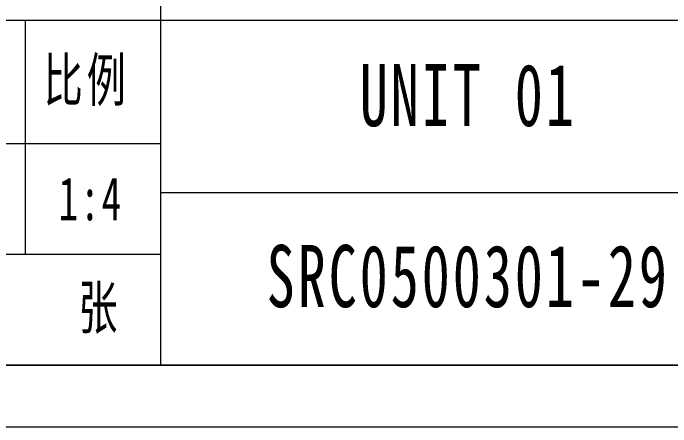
# Model space of a CAD drawing. Header units: millimetres. Extents: x -15766 to 80009, y -9701 to 15159.
# Drawn here: x -13313.7 to -13099.9, y 8876 to 9010.4 of the extents above; entities that cross this region are included whole.
import ezdxf

# ---------------------------------------------------------------- set-up
doc = ezdxf.new("R2010")
doc.units = ezdxf.units.MM
for name, color, linetype, lineweight in [('CDRAFT0', 7, 'Continuous', 18), ('title_frame', 7, 'Continuous', 18), ('尺寸线层', 3, 'Continuous', 18), ('粗实线层_1', 7, 'Continuous', 15), ('细实线层', 7, 'Continuous', 18)]:
    doc.layers.add(name, color=color, linetype=linetype, lineweight=lineweight)
doc.styles.add('标准', font='', dxfattribs={"width": 0.667})
doc.styles.get('标准').set_extended_font_data('宋体')

# ---------------------------------------------------------------- blocks, each defined once
blk = doc.blocks.new('*X1985')
at = {"layer": 'CDRAFT0'}
blk.add_line((0, 0), (420, 0), dxfattribs=at)
at = {"layer": '粗实线层_1'}
blk.add_line((25, 5), (415, 5), dxfattribs=at)

msp = doc.modelspace()

# ---------------------------------------------------------------- linework, layer by layer
at = {"layer": '粗实线层_1'}
for p, q in [((-13265.78937, 9119.97315), (-13265.78937, 8895.97315)), ((-13265.78937, 9007.97315), (-13785.78937, 9007.97315)), ((-13309.78937, 9007.97315), (-13309.78937, 8931.97315)), ((-13065.78937, 9007.97315), (-13265.78937, 9007.97315)), ((-13065.78937, 8951.97315), (-13265.78937, 8951.97315)), ((-13265.78937, 8931.97315), (-13465.78937, 8931.97315)), ((-13065.78937, 8895.97315), (-13785.78937, 8895.97315))]:
    msp.add_line(p, q, dxfattribs=at)
at = {"layer": '细实线层'}
msp.add_line((-13265.78937, 8967.97315), (-13465.78937, 8967.97315), dxfattribs=at)

# ---------------------------------------------------------------- block references
at = {"layer": 'title_frame', "xscale": 4, "yscale": 4, "zscale": 4}
msp.add_blockref('*X1985', (-14725.78937, 8875.97315), dxfattribs=at)

# ---------------------------------------------------------------- texts
at = {"layer": '尺寸线层', "attachment_point": 5, "line_spacing_factor": 1.15057, "style": '标准'}
for s, insert, char_height, width in [('\\T1.1;比例', (-13289.78937, 8987.97315), 14, 88), ('{\\T1.1;UNIT 01}', (-13165.78937, 8983.62794), 20.2012231, 117.8320174), ('{\\T1.1;1:4}', (-13288.45013, 8949.97315), 14, 42.6784782), ('{\\T1.1;SRC0500301-29}', (-13165.78937, 8924.80403), 20.2012231, 117.495162), ('\\T1.1;张', (-13285.50404, 8913.97315), 14, 32)]:
    msp.add_mtext(s, dxfattribs=dict(at, insert=insert, char_height=char_height, width=width))

doc.saveas('drawing.dxf')
